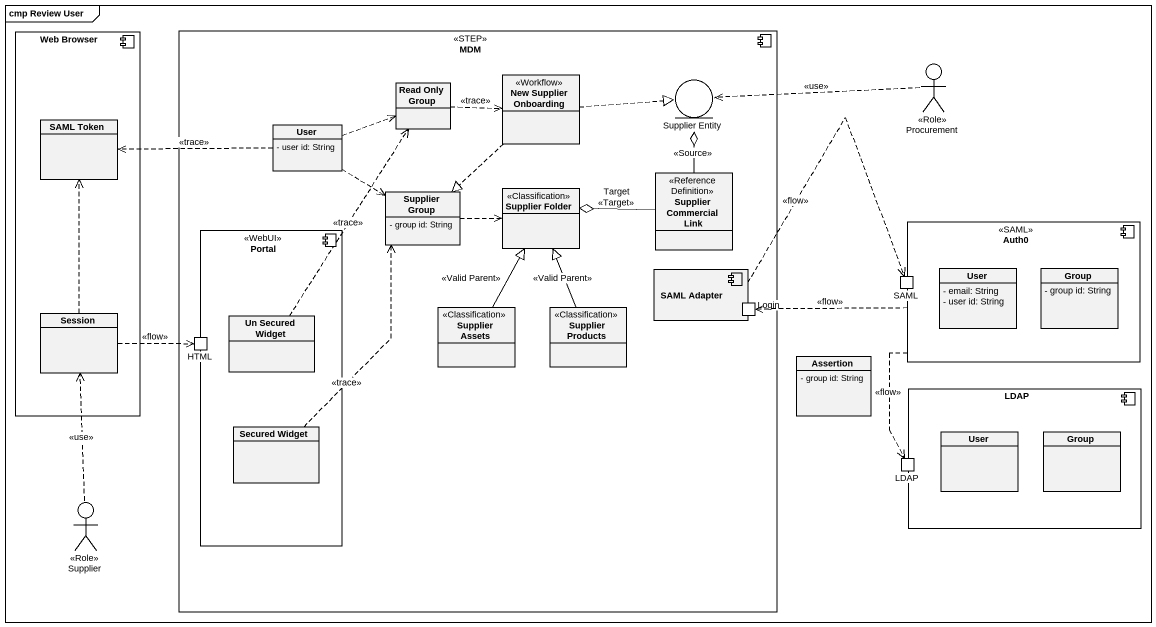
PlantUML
@startuml
mainframe cmp Review User
allowmixing
hide circle
hide empty members
skinparam classAttributeIconSize 0
component "Web Browser" as Web_Browser {
  class "SAML Token" as SAML_Token
  class Session
}
component MDM <<STEP>> {
  class "Read Only Group" as Read_Only_Group
  class "New Supplier Onboarding" as New_Supplier_Onboarding <<Workflow>>
  entity "Supplier Entity" as Supplier_Entity
  class User {
    - user id: String
  }
  class "Supplier Commercial Link" as Supplier_Commercial_Link <<Reference Definition>>
  class "Supplier Group" as Supplier_Group {
    - group id: String
  }
  class "Supplier Folder" as Supplier_Folder <<Classification>>
  component Portal <<WebUI>> {
    class "Un Secured Widget" as Un_Secured_Widget
    port HTML <<HTTPs>>
    class "Secured Widget" as Secured_Widget
  }
  component "SAML Adapter" as SAML_Adapter {
    port Login <<HTTPs>>
  }
  class "Supplier Assets" as Supplier_Assets <<Classification>>
  class "Supplier Products" as Supplier_Products <<Classification>>
}
actor Procurement <<Role>>
component Auth0 <<SAML>> {
  port SAML <<HTTPs>>
  class "User" as User_2 {
    - email: String
    - user id: String
  }
  class "Group" as Group_ {
    - group id: String
  }
}
class Assertion {
  - group id: String
}
component LDAP {
  class "User" as User_3
  class "Group" as Group__2
  port "LDAP" as LDAP_2
}
actor Supplier <<Role>>
Read_Only_Group .right.> New_Supplier_Onboarding : <<trace>>
New_Supplier_Onboarding .right.|> Supplier_Entity
New_Supplier_Onboarding ..|> Supplier_Group
Procurement .left.> Supplier_Entity : <<use>>
User .right.> Read_Only_Group
User .left.> SAML_Token : <<trace>>
User ..> Supplier_Group
Supplier_Commercial_Link -up-o Supplier_Entity : <<Source>>
Supplier_Commercial_Link -left-o Supplier_Folder : Target\n<<Target>>
Supplier_Group .right.> Supplier_Folder
Auth0 .left.> Login : <<flow>>
Auth0 ..> LDAP_2 : <<flow>>
SAML_Adapter .right.> SAML : <<flow>>
Session .up.> SAML_Token
Session .right.> HTML : <<flow>>
Un_Secured_Widget .up.> Read_Only_Group : <<trace>>
Supplier_Assets -up-|> Supplier_Folder : <<Valid Parent>>
Supplier_Products -up-|> Supplier_Folder : <<Valid Parent>>
Secured_Widget .up.> Supplier_Group : <<trace>>
Supplier .up.> Session : <<use>>
@enduml
